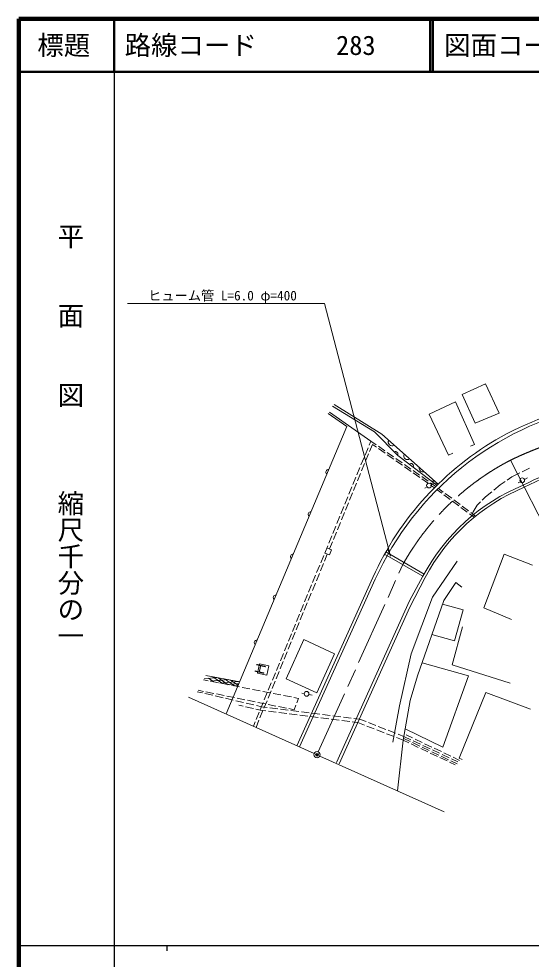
# Model space of a CAD drawing. Units: millimetres, scale not verified. Extents: x 40000 to 680000, y 20000 to 380000.
# Drawn here: x 40000 to 136854, y 202409 to 380000 of the extents above; entities that cross this region are included whole.
import ezdxf
from ezdxf.enums import TextEntityAlignment as Align

# ---------------------------------------------------------------- set-up
doc = ezdxf.new("R2010")
doc.units = ezdxf.units.MM
doc.header["$LTSCALE"] = 1000
doc.header["$PDMODE"] = 32
doc.header["$PDSIZE"] = 500
doc.linetypes.add('CHAIN', pattern=[18.5, 12, -1.5, 3.5, -1.5])
for name, color, linetype, lineweight in [('M-BGD', 7, 'Continuous', 13), ('M-BMK', 2, 'CHAIN', 13), ('M-STR-HTXT', 7, 'Continuous', 13), ('M-TTL', 2, 'Continuous', 140), ('M-TTL-BAND', 7, 'Continuous', 25), ('M-TTL-LINE', 7, 'Continuous', 50), ('M-TTL-TXT', 7, 'Continuous', 13), ('M-WORK', 1, 'Continuous', 13)]:
    doc.layers.add(name, color=color, linetype=linetype, lineweight=lineweight)
doc.layers.add('M-OTRS', color=6, linetype='Continuous')
doc.styles.add('@ＭＳ ゴシック', font='')
doc.styles.add('ＭＳ ゴシック', font='')
doc.styles.get('@ＭＳ ゴシック').set_extended_font_data('@MS Gothic')
doc.styles.get('ＭＳ ゴシック').set_extended_font_data('MS Gothic')

msp = doc.modelspace()

# ---------------------------------------------------------------- linework, layer by layer
at = {"layer": 'M-BGD'}
msp.add_circle((96370, 241026), 600, dxfattribs=at)
at = {"layer": 'M-BMK'}
msp.add_line((96617, 241573), (112578, 276917), dxfattribs=at)
for centre, radius, start, end in [((164107, 231791), 71955, 94.33068, 115.67337), ((155562, 252928), 49224, 117.36847, 150.83449)]:
    msp.add_arc(centre, radius, start, end, dxfattribs=at)
at = {"layer": 'M-OTRS'}
msp.add_point((96370, 241026), dxfattribs=at)
at = {"layer": 'M-STR-HTXT'}
msp.add_line((109660, 279913), (110282, 278526), dxfattribs=at)
msp.add_lwpolyline([(110282, 278526), (97780, 326210), (60569, 326210)], dxfattribs=at)
at = {"layer": 'M-TTL'}
for p, q in [((40000, 380000), (40000, 20000)), ((680000, 380000), (40000, 380000))]:
    msp.add_line(p, q, dxfattribs=at)
at = {"layer": 'M-TTL-BAND'}
for p, q in [((58000, 370000), (58000, 20000)), ((40000, 205000), (579000, 205000)), ((68000, 205000), (68000, 204000))]:
    msp.add_line(p, q, dxfattribs=at)
at = {"layer": 'M-TTL-LINE'}
for p, q in [((58000, 380000), (58000, 370000)), ((117750, 380000), (117750, 370000)), ((118250, 380000), (118250, 370000)), ((40000, 370000), (680000, 370000))]:
    msp.add_line(p, q, dxfattribs=at)
at = {"layer": 'M-WORK'}
for p, q in [((101993, 303024), (98468, 305490)), ((106536, 300263), (98712, 305735)), ((101993, 303024), (79197, 248720)), ((106536, 300263), (106204, 299457)), ((106536, 300263), (107549, 299554)), ((106014, 298995), (105442, 297608)), ((106853, 299626), (106312, 298312)), ((107585, 299114), (106853, 299626)), ((107959, 299268), (109188, 298408)), ((109224, 297967), (107995, 298827)), ((105252, 297146), (104681, 295759)), ((106121, 297850), (105550, 296463)), ((109598, 298122), (110827, 297262)), ((110863, 296821), (109634, 297681)), ((111237, 296976), (112466, 296116)), ((147540, 268064), (132933, 296643)), ((104490, 295296), (103919, 293909)), ((105360, 296001), (104788, 294614)), ((112502, 295675), (111273, 296535)), ((112876, 295829), (114105, 294970)), ((114141, 294529), (112912, 295389)), ((136522, 295119), (135175, 294458)), ((103729, 293447), (103157, 292060)), ((104598, 294151), (104027, 292764)), ((114515, 294683), (115744, 293824)), ((115780, 293383), (114551, 294242)), ((116154, 293537), (117383, 292677)), ((117419, 292237), (116190, 293096)), ((133221, 293500), (132323, 292878)), ((134727, 294238), (133221, 293500)), ((135578, 292994), (136128, 293284)), ((102967, 291598), (102396, 290211)), ((103836, 292302), (103265, 290915)), ((116749, 291361), (117179, 291588)), ((117793, 292391), (118806, 291682)), ((118562, 291438), (117829, 291950)), ((117967, 292002), (118517, 292291)), ((120214, 290636), (119300, 291315)), ((131013, 291972), (129803, 291005)), ((131911, 292594), (131013, 291972)), ((134360, 292354), (134791, 292580)), ((102205, 289749), (101634, 288362)), ((103075, 290453), (102503, 289066)), ((119955, 290403), (119055, 291071)), ((121560, 289211), (120356, 290105)), ((121820, 289444), (120615, 290338)), ((128203, 289725), (127602, 289110)), ((129413, 290692), (128203, 289725)), ((101444, 287899), (100872, 286512)), ((102313, 288603), (101742, 287216)), ((123166, 288018), (121962, 288913)), ((123425, 288252), (122221, 289146)), ((124772, 286826), (123567, 287720)), ((125031, 287059), (123827, 287954)), ((126650, 288138), (125890, 286882)), ((127252, 288753), (126650, 288138)), ((100682, 286050), (100111, 284663)), ((101551, 286754), (100980, 285367)), ((126073, 285860), (125173, 286528)), ((126346, 286082), (125432, 286761)), ((125890, 286882), (125758, 286519)), ((99920, 284201), (99349, 282814)), ((100790, 284905), (100218, 283518)), ((100028, 283056), (99457, 281669)), ((99158, 282351), (98587, 280964)), ((99266, 281206), (98725, 279893)), ((98318, 278906), (97770, 277573)), ((98397, 280502), (97825, 279115)), ((116384, 274712), (109138, 278910)), ((116617, 275145), (109379, 279338)), ((97579, 277111), (97008, 275724)), ((97635, 278653), (97064, 277266)), ((96873, 276804), (96302, 275417)), ((92573, 242729), (106925, 274512)), ((93083, 242499), (107375, 274147)), ((96112, 274954), (95540, 273567)), ((96818, 275262), (96246, 273875)), ((116384, 274712), (113861, 270070)), ((116810, 274522), (113934, 268872)), ((95350, 273105), (94779, 271718)), ((96056, 273412), (95485, 272025)), ((94588, 271256), (94017, 269869)), ((95294, 271563), (94723, 270176)), ((100071, 239533), (113861, 270070)), ((93827, 269406), (93255, 268020)), ((94533, 269714), (93961, 268327)), ((100581, 239303), (113934, 268872)), ((93065, 267557), (92494, 266170)), ((93771, 267865), (93200, 266478)), ((92303, 265708), (91732, 264321)), ((93009, 266015), (92438, 264628)), ((91541, 263859), (90970, 262472)), ((92247, 264166), (91676, 262779)), ((90780, 262009), (90209, 260622)), ((91486, 262317), (90914, 260930)), ((90018, 260160), (89447, 258773)), ((90724, 260468), (90153, 259081)), ((89256, 258311), (88685, 256924)), ((89962, 258618), (89391, 257231)), ((75359, 255967), (81757, 254819)), ((76663, 255733), (78515, 254461)), ((88495, 256462), (87923, 255075)), ((89201, 256769), (88629, 255382)), ((75811, 254986), (74928, 255157)), ((75049, 255384), (77458, 255590)), ((75867, 255454), (76838, 254786)), ((76152, 254920), (79566, 255212)), ((77775, 254605), (76302, 254891)), ((77715, 255544), (79598, 254251)), ((78003, 254560), (81520, 254861)), ((79738, 254223), (78266, 254509)), ((78862, 255338), (80780, 254021)), ((79422, 254285), (81611, 254472)), ((80045, 255126), (81474, 254145)), ((81701, 253842), (80229, 254128)), ((80672, 254042), (81459, 254109)), ((87733, 254612), (87162, 253225)), ((88439, 254920), (87868, 253533)), ((74703, 252695), (73738, 252919)), ((73883, 253192), (74887, 252989)), ((76651, 252241), (75190, 252581)), ((75377, 252890), (76848, 252593)), ((77338, 252494), (78808, 252198)), ((83665, 253461), (82192, 253747)), ((85628, 253080), (84155, 253366)), ((87591, 252698), (86119, 252984)), ((86971, 252763), (86400, 251376)), ((87677, 253070), (87106, 251683)), ((89555, 252317), (88082, 252603)), ((91518, 251936), (90045, 252222)), ((93474, 252624), (93952, 252538)), ((94828, 252380), (95440, 252269)), ((95823, 241271), (72053, 251921)), ((78599, 251788), (77138, 252128)), ((80547, 251334), (79086, 251674)), ((79298, 252099), (80769, 251802)), ((82495, 250881), (81034, 251221)), ((81259, 251703), (82729, 251406)), ((84443, 250428), (82982, 250768)), ((83219, 251307), (84689, 251010)), ((85180, 250911), (86650, 250614)), ((86210, 250914), (85638, 249527)), ((86916, 251221), (86344, 249834)), ((87140, 250515), (88610, 250218)), ((92892, 251669), (92009, 251841)), ((92568, 250828), (92892, 251669)), ((82388, 250196), (81606, 250378)), ((84336, 249742), (82875, 250082)), ((85605, 249447), (84823, 249629)), ((85448, 249064), (84877, 247678)), ((85896, 250090), (84930, 250314)), ((86154, 249372), (85583, 247985)), ((86671, 249312), (85605, 249447)), ((86961, 249955), (85896, 250090)), ((88655, 249061), (87167, 249249)), ((88945, 249704), (87457, 249892)), ((89100, 250119), (90571, 249822)), ((90639, 248810), (89151, 248999)), ((90929, 249453), (89441, 249641)), ((91061, 249723), (92065, 249521)), ((92623, 248559), (91135, 248748)), ((92914, 249202), (91425, 249390)), ((92065, 249521), (92389, 250362)), ((94898, 248951), (93410, 249139)), ((96882, 248700), (95394, 248888)), ((98866, 248449), (97378, 248637)), ((84686, 247215), (84354, 246410)), ((85392, 247523), (84843, 246190)), ((94608, 248309), (93120, 248497)), ((96592, 248058), (95104, 248246)), ((98576, 247807), (97088, 247995)), ((100560, 247556), (99072, 247744)), ((100850, 248198), (99362, 248387)), ((102544, 247305), (101056, 247493)), ((102835, 247947), (101346, 248136)), ((104106, 247107), (103040, 247242)), ((104396, 247750), (103331, 247885)), ((105339, 246625), (104106, 247107)), ((105629, 247268), (104396, 247750)), ((107492, 246539), (106095, 247086)), ((107202, 245897), (105805, 246443)), ((109064, 245168), (107667, 245715)), ((109355, 245811), (107958, 246357)), ((111217, 245083), (109820, 245629)), ((110927, 244440), (109530, 244986)), ((112626, 243776), (111393, 244258)), ((112916, 244418), (111683, 244901)), ((113708, 243265), (112626, 243776)), ((113975, 243521), (112772, 244093)), ((114121, 243849), (112916, 244418)), ((114447, 244182), (113244, 244754)), ((115781, 242663), (114426, 243307)), ((115929, 242995), (114573, 243636)), ((116253, 243324), (114898, 243968)), ((115517, 242411), (114160, 243051)), ((117325, 241556), (115969, 242197)), ((117587, 241804), (116232, 242448)), ((117738, 242141), (116381, 242782)), ((118059, 242465), (116705, 243109)), ((119393, 240945), (118039, 241589)), ((119546, 241287), (118190, 241928)), ((119866, 241606), (118511, 242250)), ((120430, 230246), (96918, 240781)), ((119134, 240702), (117777, 241343)), ((120942, 239848), (119586, 240489)), ((121200, 240086), (119845, 240730)), ((121355, 240433), (119998, 241074)), ((121672, 240747), (120317, 241391)), ((122854, 239300), (121651, 239872)), ((123011, 239651), (121807, 240220)), ((123326, 239961), (122123, 240533)), ((122477, 239124), (121394, 239635))]:
    msp.add_line(p, q, dxfattribs=at)
for points in [[(128224, 311092), (123785, 309038), (126264, 303608), (130798, 305520)], [(99684, 260047), (96345, 252709), (90528, 255386), (93899, 262757)], [(85105, 256438), (85516, 258191), (87269, 257779), (86857, 256027)]]:
    msp.add_lwpolyline(points, close=True, dxfattribs=at)
for points in [[(122028, 297965), (121225, 297587), (117542, 305355), (122524, 307645), (126112, 299617), (125404, 299287)], [(99265, 306829), (107231, 301970), (111661, 297541), (119023, 291898)], [(99596, 307160), (108620, 301540), (119256, 292127)], [(98233, 280104), (99090, 279736), (98719, 278741), (97823, 279110)], [(133105, 266572), (127923, 268747), (131763, 278927), (137085, 276845)], [(122890, 277584), (118225, 270782), (114144, 260092), (111941, 250245), (110710, 243378)], [(123732, 272652), (122622, 273531), (120354, 270153), (115356, 255946), (113968, 251272), (112626, 243776), (111560, 234221)], [(120117, 269478), (123964, 268394), (122344, 262517), (118087, 263708)], [(123871, 265155), (121927, 258029), (132848, 254512)], [(116222, 258407), (124982, 255900), (120169, 242434), (113003, 245884)], [(136736, 249606), (128267, 252799), (123223, 240398), (123825, 240120)]]:
    msp.add_lwpolyline(points, dxfattribs=at)
for centre in [(135153, 292847), (117542, 291854), (94402, 252525)]:
    msp.add_circle(centre, 450, dxfattribs=at)
for centre, radius, start, end in [((161750, 244533), 64270, 82.07979, 118.39899), ((159560, 250625), 57241, 101.80414, 155.73745), ((159566, 250785), 57741, 119.44391, 155.73745), ((110519, 300042), 687, 149.97845, 307.00113), ((162633, 238704), 59811, 80.6871, 117.14581), ((111216, 297805), 457, 331.25578, 118.74422), ((113459, 297440), 687, 149.97845, 307.00113), ((162637, 238702), 59373, 80.6871, 117.14581), ((98517, 294403), 468, 83.54037, 230.91464), ((114138, 295555), 457, 331.25578, 133.80762), ((116366, 295114), 687, 166.38578, 290.5938), ((149732, 257030), 37747, 112.40776, 152.06608), ((149769, 257046), 37306, 112.40776, 152.06608), ((118454, 292247), 457, 331.25578, 133.80762), ((95180, 286455), 468, 83.54037, 230.91464), ((91820, 278451), 468, 83.54037, 230.91464), ((88566, 270699), 468, 83.54037, 230.91464), ((84985, 262170), 468, 83.54037, 230.91464)]:
    msp.add_arc(centre, radius, start, end, dxfattribs=at)

# ---------------------------------------------------------------- texts
at = {"layer": 'M-STR-HTXT', "style": 'ＭＳ ゴシック'}
msp.add_text('ヒューム管 L=6.0 φ=400', height=1833, dxfattribs=at).set_placement((78504, 326263), align=Align.BOTTOM_CENTER)
at = {"layer": 'M-TTL-BAND', "style": '@ＭＳ ゴシック'}
for s, p in [('平\u3000\u3000面\u3000\u3000図', (49777, 306475)), ('縮尺千分の一', (49777, 261030))]:
    msp.add_text(s, height=3666, rotation=270, dxfattribs=at).set_placement(p, align=Align.MIDDLE_RIGHT)
at = {"layer": 'M-TTL-TXT', "style": 'ＭＳ ゴシック'}
msp.add_text('標題', height=3666, dxfattribs=at).set_placement((48500, 375000), align=Align.MIDDLE_CENTER)
for s, p in [('路線コード      283', (60000, 375000)), ('図面コード      2-0', (120380, 375000))]:
    msp.add_text(s, height=3666, dxfattribs=at).set_placement(p, align=Align.MIDDLE_LEFT)
at = {"layer": 'M-WORK', "style": 'ＭＳ ゴシック'}
msp.add_text('Ｈ', height=1833, rotation=76.782, dxfattribs=at).set_placement((87063, 256903), align=Align.BOTTOM_CENTER)

doc.saveas('drawing.dxf')
